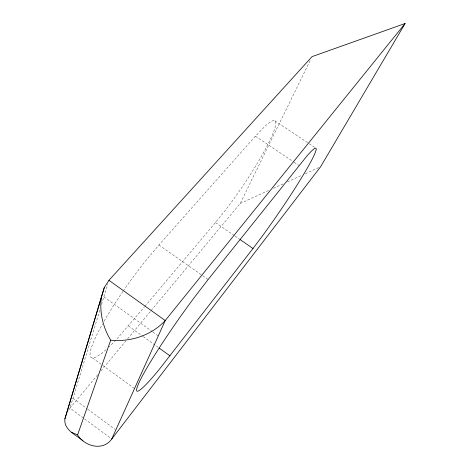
<?xml version="1.0" encoding="UTF-8"?>
<svg xmlns="http://www.w3.org/2000/svg" width="470" height="470" viewBox="0 0 470 470"><rect width="100%" height="100%" fill="white"/><g stroke="black" fill="none" stroke-linecap="round" stroke-linejoin="round"><path stroke-width="0.35" stroke-dasharray="2.35 1.76" d="M99.852 310.141L70.001 408.101L68.079 411.062M101.561 304.542L107.888 283.768M151.111 310.588L240.194 203.492L310.447 59.913M144.877 306.375L215.489 222.557L225.218 210.442A73.731 10.193 -55.7 0 0 270.391 139.267A73.731 10.193 -55.7 0 0 264.504 126.724L255.404 136.188L158.913 244.982L144.877 261.755A84.618 13.037 -54.2 0 0 123.498 290.636M97.66 374.843L70.001 408.101L84.112 418.553M100.944 370.901L125.796 341.026M127.67 338.77L150.641 311.152M116.936 338.876L144.402 306.934M240.194 203.492L268.781 190.421M273.434 188.288L283.41 183.729M287.399 181.908L302.022 175.216M305.347 173.694L319.976 167.009M274.868 120.802L308.673 143.391M309.278 143.797L315.916 148.232M255.404 136.188L293.521 161.839M294.126 162.25L298.961 165.505M215.489 222.557L234.542 235.74M235.135 236.151L239.3 239.036M158.913 244.982L202.129 275.332M202.729 275.755L208.134 279.55M103.905 296.846L152.386 331.644M152.979 332.067L158.302 335.886M128.398 325.933L142.663 336.197M143.262 336.626L158.12 347.324M92.602 357.999L102.019 364.873M102.613 365.302L134.414 388.496M72.991 398.29L87.079 408.7M87.661 409.135L115.25 429.515M84.7 418.987L111.742 439.021M115.855 340.027A84.618 13.037 -54.2 0 1 109.081 346.825M106.061 349.61A84.618 13.037 -54.2 0 1 102.531 323.924M104.099 321.163A84.618 13.037 -54.2 0 1 123.075 291.241"/><path stroke-width="0.7" d="M101.45 296.952C99.252 311.921 102.877 327.314 110.691 340.18L77.591 434.909C84.671 446.512 102.954 451.4 111.742 439.021L320.64 166.703L405.105 23.5L312.056 56.617L108.94 280.326L104.269 287.593L64.895 418.887C63.62 430.085 75.987 434.744 82.937 440.766M104.269 287.593L64.895 418.887M111.742 439.021L165.229 320.534L405.105 23.5M252.995 248.507L262.372 236.028A74.231 5.816 -55.6 0 0 308.96 165.158A74.231 5.816 -55.6 0 0 307.356 155.453L208.134 279.55L194.709 296.975A85.27 7.45 -54.8 0 0 140.031 380.547A85.27 7.45 -54.8 0 0 159.213 369.455L252.995 248.507L239.894 239.447M110.691 340.18C130.484 342.231 151.651 335.333 165.229 320.534L108.94 280.326M71.74 432.423L77.591 434.909M159.312 348.176L170.011 355.878"/></g></svg>
